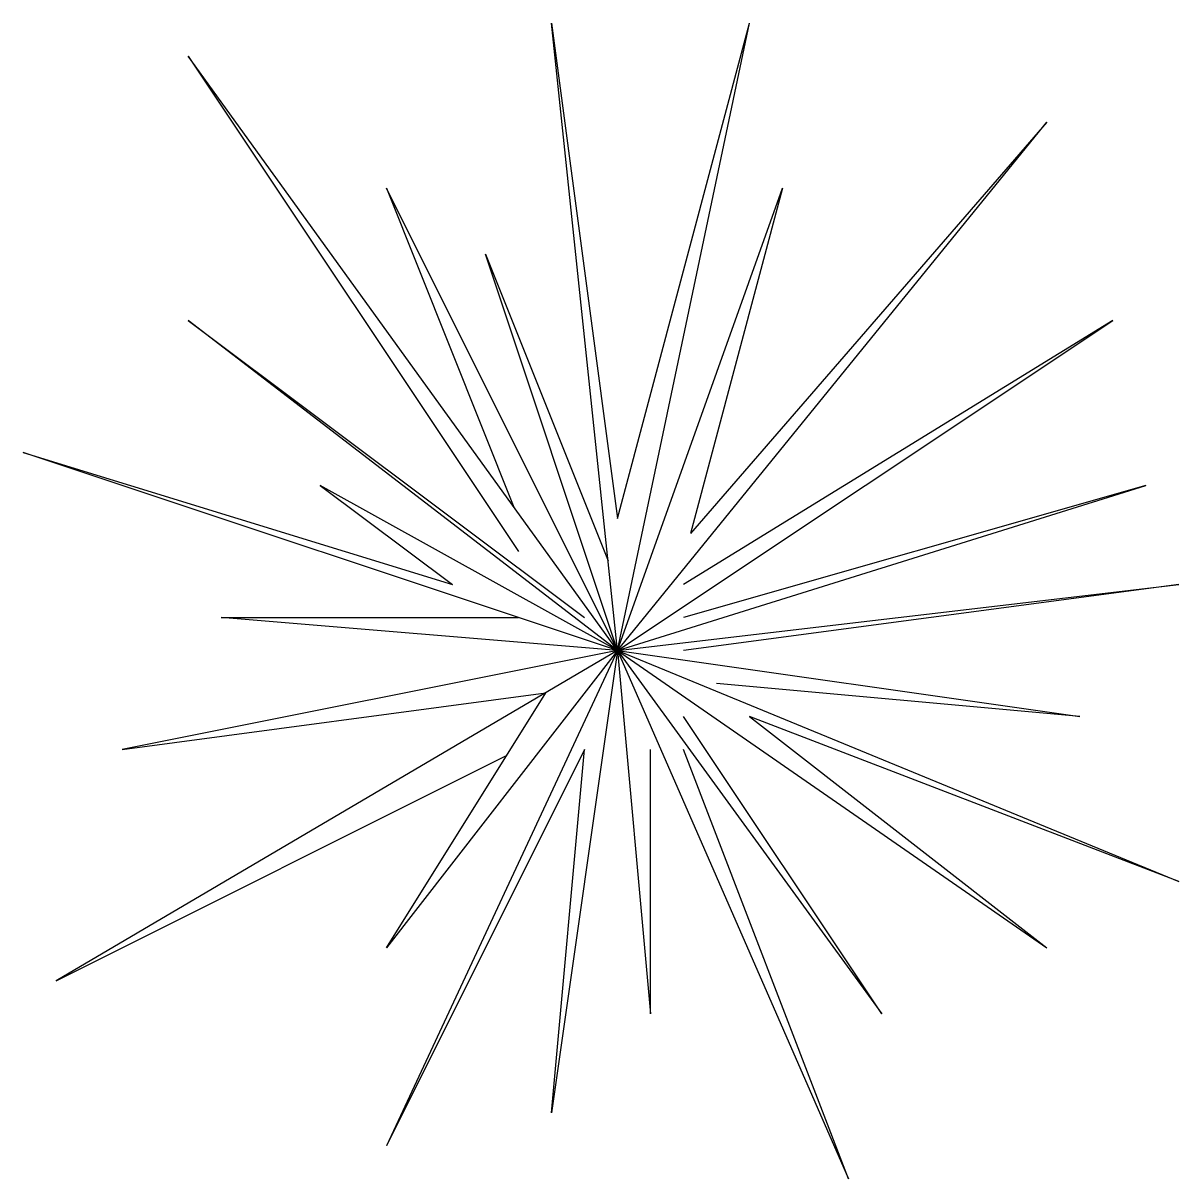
# Model space of a CAD drawing. Header units: millimetres. Extents: x 402.29 to 403.4, y 2582.2 to 2583.3.
import ezdxf

# ---------------------------------------------------------------- set-up
doc = ezdxf.new("R2010")
doc.units = ezdxf.units.MM
doc.header["$LTSCALE"] = 10
doc.layers.add('Vegetais', color=94, linetype='Continuous')

msp = doc.modelspace()

# ---------------------------------------------------------------- linework, layer by layer
at = {"layer": 'Vegetais'}
for p, q in [((402.7982, 2583.3023), (402.8613, 2582.8291)), ((402.8613, 2582.7029), (402.7982, 2583.3023)), ((402.8613, 2582.8291), (402.9875, 2583.3023)), ((402.8613, 2582.7029), (402.9875, 2583.3023)), ((402.4512, 2583.2707), (402.7667, 2582.7975)), ((402.8613, 2582.7029), (402.4512, 2583.2707)), ((402.8613, 2582.7029), (403.2714, 2583.2076)), ((403.2714, 2583.2076), (402.9311, 2582.8147)), ((402.6405, 2583.1445), (402.7623, 2582.84)), ((402.8613, 2582.7029), (402.6405, 2583.1445)), ((402.8613, 2582.7029), (403.019, 2583.1445)), ((403.019, 2583.1445), (402.9311, 2582.8147)), ((402.7351, 2583.0814), (402.8523, 2582.7885)), ((402.8613, 2582.7029), (402.7351, 2583.0814)), ((402.4512, 2583.0183), (402.8298, 2582.7344)), ((402.8613, 2582.7029), (402.4512, 2583.0183)), ((402.8613, 2582.7029), (403.3345, 2583.0183)), ((403.3345, 2583.0183), (402.9244, 2582.766)), ((402.2935, 2582.8922), (402.7036, 2582.766)), ((402.8613, 2582.7029), (402.2935, 2582.8922)), ((402.5774, 2582.8606), (402.7036, 2582.766)), ((402.8613, 2582.7029), (402.5774, 2582.8606)), ((402.8613, 2582.7029), (403.366, 2582.8606)), ((403.366, 2582.8606), (402.9244, 2582.7344)), ((402.8613, 2582.7029), (403.3976, 2582.766)), ((403.3976, 2582.766), (402.9244, 2582.7029)), ((402.4828, 2582.7344), (402.7667, 2582.7344)), ((402.8613, 2582.7029), (402.4828, 2582.7344)), ((402.8613, 2582.7029), (402.325, 2582.3874)), ((402.8613, 2582.7029), (402.3881, 2582.6083)), ((402.8613, 2582.7029), (402.6405, 2582.419)), ((402.8613, 2582.7029), (402.6405, 2582.2297)), ((402.8613, 2582.7029), (402.7982, 2582.2613)), ((402.8613, 2582.7029), (403.1137, 2582.3559)), ((402.8613, 2582.7029), (402.8928, 2582.3559)), ((402.8613, 2582.7029), (403.0821, 2582.1982)), ((402.8613, 2582.7029), (403.2714, 2582.419)), ((402.8613, 2582.7029), (403.3029, 2582.6398)), ((402.8613, 2582.7029), (403.3976, 2582.4821)), ((403.3029, 2582.6398), (402.9559, 2582.6713)), ((402.3881, 2582.6083), (402.7927, 2582.6625)), ((402.6405, 2582.419), (402.7927, 2582.6625)), ((403.1137, 2582.3559), (402.9244, 2582.6398)), ((402.9875, 2582.6398), (403.2714, 2582.419)), ((403.3976, 2582.4821), (402.9875, 2582.6398)), ((402.325, 2582.3874), (402.7552, 2582.6025)), ((402.8298, 2582.6083), (402.6405, 2582.2297)), ((402.7982, 2582.2613), (402.8298, 2582.6083)), ((402.8928, 2582.3559), (402.8928, 2582.6083)), ((403.0821, 2582.1982), (402.9244, 2582.6083)), ((402.6405, 2582.2297), (402.6405, 2582.2297))]:
    msp.add_line(p, q, dxfattribs=at)

doc.saveas('drawing.dxf')
